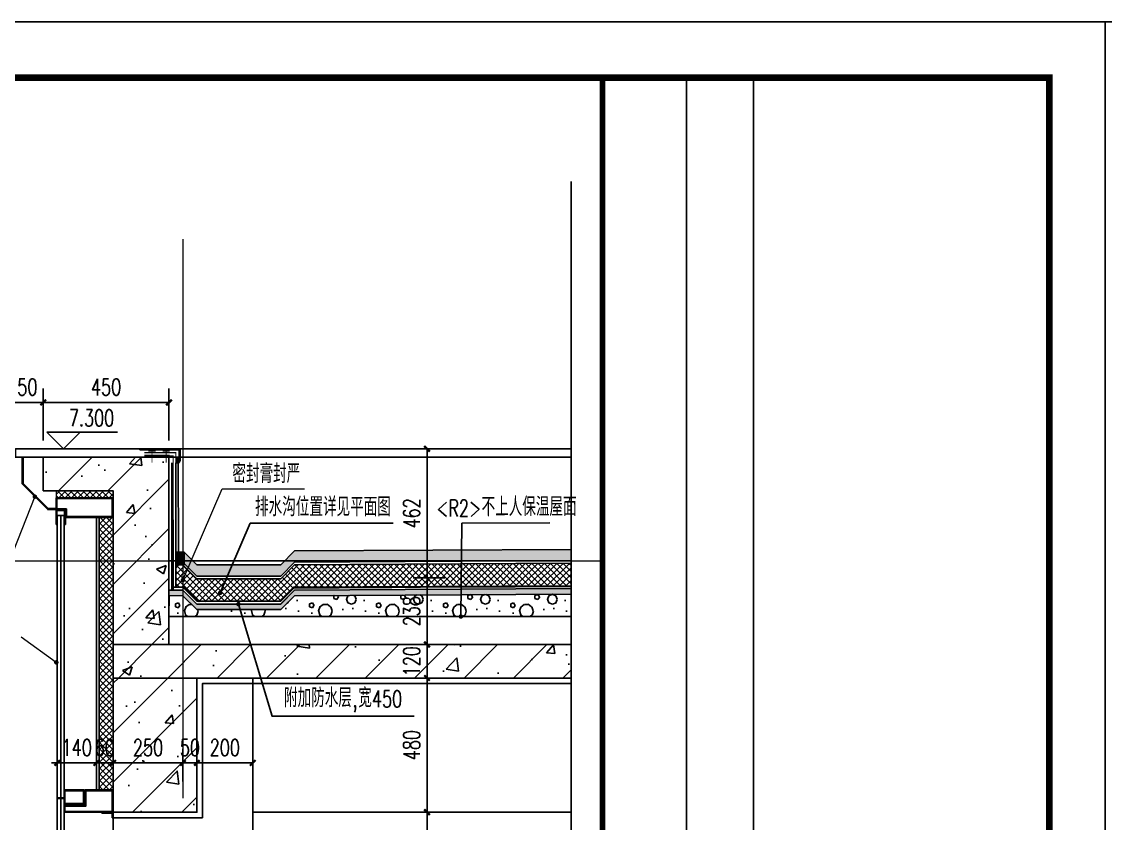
# Model space of a CAD drawing. Header units: millimetres. Extents: x -13830 to 215738, y -24143 to 193994.
# Drawn here: x 195039 to 198918, y 62089 to 64957 of the extents above; entities that cross this region are included whole.
import ezdxf

# ---------------------------------------------------------------- set-up
doc = ezdxf.new("R2010")
doc.units = ezdxf.units.MM
doc.header["$LTSCALE"] = 100
for name, pattern in [('CENTER2', [28.575, 19.05, -3.175, 3.175, -3.175]), ('DOTE', [2.42, 2, -0.2, 0.02, -0.2]), ('MCST Section A$0$PHANTOM', [63.5, 31.75, -6.35, 6.35, -6.35, 6.35, -6.35])]:
    doc.linetypes.add(name, pattern=pattern)
doc.layers.get('0').update_dxf_attribs({"linetype": 'CONTINUOUS'})
doc.layers.get('DEFPOINTS').update_dxf_attribs({"linetype": 'CONTINUOUS'})
for name, color, linetype in [('A-_ANOT----_D-', 8, 'CONTINUOUS'), ('A-_WIND----_E-', 4, 'CONTINUOUS'), ('A-Fin-Stone', 64, 'CONTINUOUS'), ('D-HATCH', 8, 'CONTINUOUS'), ('DIM_ELEV', 3, 'CONTINUOUS'), ('DIM_SYMB', 3, 'CONTINUOUS'), ('MCST ELevations 1S$0$D-METAL', 74, 'CONTINUOUS'), ('MCST Section A$0$A-_WIND----_E-', 4, 'CONTINUOUS'), ('MCST Section A$0$D-METAL', 74, 'CONTINUOUS'), ('MCST Section A$0$D-WATERPROOFING', 142, 'CONTINUOUS'), ('MCST Section B$0$A-_WIND----_E-', 4, 'CONTINUOUS'), ('PUB_DIM', 3, 'CONTINUOUS'), ('PUB_HATCH', 8, 'CONTINUOUS'), ('PUB_TEXT', 7, 'CONTINUOUS'), ('RAIL', 163, 'CONTINUOUS'), ('TK HAHA', 1, 'CONTINUOUS'), ('WALL', 2, 'CONTINUOUS'), ('图框', 7, 'CONTINUOUS'), ('面层', 11, 'CONTINUOUS')]:
    doc.layers.add(name, color=color, linetype=linetype)
doc.layers.add('A-_ANOTGRID_E-', color=8, linetype='CENTER2', lineweight=5)
doc.layers.add('DIM_LEAD', color=3, linetype='CONTINUOUS', lineweight=13)
doc.layers.add('A-_FNSH----_H-', color=7, linetype='Continuous', lineweight=13, true_color=0x007d00, plot=False)
doc.styles.add('_TCH_DIM', font='SIMPLEX', dxfattribs={"bigfont": 'GBCBIG'})
doc.styles.add('_TCH_DIM_T3', font='SIMPLEX', dxfattribs={"width": 0.705882, "bigfont": 'GBCBIG'})
doc.dimstyles.new('_TCH_ARCH&&20', dxfattribs={"dimtxt": 59.5, "dimasz": 20, "dimexe": 50, "dimexo": 60, "dimgap": 25.25, "dimtad": 1, "dimdec": 0, "dimzin": 0, "dimdsep": 46, "dimtxsty": '_TCH_DIM_T3', "dimblk": 'ARCHTICK', "dimcen": 0.09, "dimclrt": 7, "dimazin": 2, "dimtfac": 1, "dimtdec": 0, "dimtix": 1, "dimtmove": 2, "dimatfit": 3, "dimfxl": 1, "dimtolj": 1, "dimtzin": 0, "dimarcsym": 0})
pattern_1 = [(45, (233788.4, 71313.87), (-88.38835, 88.38835), []), (50, (233788.4, 71313.87), (358.63, -31.376), [37.5, -412.5]), (355, (233788.4, 71313.87), (-69.3757, 376.096), [30, -330]), (100.4514, (233818.3, 71311.26), (289.2547, 344.7198), [31.87, -350.571]), (46.1842, (233788.4, 71413.87), (533.6205, -82.7595), [56.25, -618.75]), (96.6356, (233832.87, 71407), (467.3314, 487.059), [47.805, -525.8565]), (351.1842, (233788.4, 71413.9), (467.331, 487.059), [45, -495]), (21, (233838.4, 71388.87), (298.4535, -201.3094), [37.5, -412.5]), (326, (233838.4, 71388.87), (121.6577, 362.575), [30, -330]), (71.4514, (233863.27, 71372.1), (420.1113, 161.2652), [31.87, -350.571]), (37.5, (233788.4, 71313.87), (6.07993, 166.44693), [0, -326, 0, -335, 0, -331.25]), (7.5, (233788.4, 71313.87), (131.5348, 197.20586), [0, -191, 0, -318.5, 0, -126.25]), (327.5, (233676.9, 71313.87), (266.9112, -11.27744), [0, -125, 0, -390, 0, -517.5]), (317.5, (233626.9, 71313.87), (291.5931, 50.0525), [0, -162.5, 0, -259, 0, -367.5])]

# ---------------------------------------------------------------- blocks, each defined once
blk = doc.blocks.new('TJAD_TK_A1')
for p, q in [((1266.38, 940.45), (1266.38, 767.45)), ((1278.38, 940.45), (1278.38, 767.45))]:
    blk.add_line(p, q)
at = {"const_width": 1}
blk.add_lwpolyline([(1251.38, 940.45), (1251.38, 366.45)], dxfattribs=at)
at = {"layer": '图框'}
for p, q in [((1341.38, 950.45), (500.38, 950.45)), ((500.38, 356.45), (500.38, 950.45)), ((1341.38, 356.45), (1341.38, 950.45))]:
    blk.add_line(p, q, dxfattribs=at)
at = {"layer": '图框', "const_width": 1.2}
blk.add_lwpolyline([(1331.38, 940.45), (525.38, 940.45), (525.38, 366.45), (1331.38, 366.45)], close=True, dxfattribs=at)
blk = doc.blocks.new('180703-expo')
at = {"layer": '图框'}
blk.add_blockref('TJAD_TK_A1', (-500.38, -356.45), dxfattribs=at)
blk = doc.blocks.new('dsfsdfsfd')
at = {"layer": 'MCST Section A$0$A-_WIND----_E-'}
for points in [[(175.5, -55), (100.5, -55), (100.5, 0), (0, 0), (0, -80), (175.5, -80)], [(175.5, -31.5), (175.5, -52), (103.5, -52), (103.5, 0), (175.5, 0), (175.5, -28.5), (199.5, -28.5), (199.5, -31.5)]]:
    blk.add_lwpolyline(points, close=True, dxfattribs=at)
at = {"layer": 'MCST Section A$0$A-_WIND----_E-', "color": 8}
for points in [[(172.5, -58), (97.5, -58), (97.5, -3), (3, -3), (3, -77), (172.5, -77)], [(172.5, -49), (106.5, -49), (106.5, -3), (172.5, -3)]]:
    blk.add_lwpolyline(points, close=True, dxfattribs=at)
blk = doc.blocks.new('_ArchTick')
at = {"color": 0, "linetype": 'ByBlock', "const_width": 0.4}
blk.add_lwpolyline([(-0.5, -0.5), (0.5, 0.5)], dxfattribs=at)
blk = doc.blocks.new('*D435')
at = {"layer": 'DEFPOINTS', "color": 0, "transparency": 16777216}
for p in [(195305.9, 62305), (195165.9, 62178.7), (195305.9, 62178.7)]:
    blk.add_point(p, dxfattribs=at)
at = {"layer": 'PUB_DIM', "color": 0, "lineweight": -2, "transparency": 16777216}
for p, q in [((195165.9, 62238.7), (195165.9, 62355)), ((195305.9, 62238.7), (195305.9, 62355)), ((195165.9, 62305), (195145.9, 62305)), ((195165.9, 62305), (195305.9, 62305)), ((195305.9, 62305), (195325.9, 62305))]:
    blk.add_line(p, q, dxfattribs=at)
at = {"layer": 'PUB_DIM', "color": 0, "lineweight": -2, "transparency": 16777216, "xscale": 20, "yscale": 20, "zscale": 20}
blk.add_blockref('_ArchTick', (195165.9, 62305), dxfattribs=at)
at = {"layer": 'PUB_DIM', "color": 0, "lineweight": -2, "transparency": 16777216, "xscale": 20, "yscale": 20, "zscale": 20, "rotation": 180}
blk.add_blockref('_ArchTick', (195305.9, 62305), dxfattribs=at)
at = {"layer": 'PUB_DIM', "color": 7, "transparency": 16777216, "insert": (195235.9, 62360), "char_height": 59.5, "attachment_point": 5, "style": '_TCH_DIM_T3'}
blk.add_mtext('\\A1;140', dxfattribs=at)
blk = doc.blocks.new('*D436')
at = {"layer": 'DEFPOINTS', "color": 0, "transparency": 16777216}
for p in [(195365.9, 62305), (195305.9, 62178.7), (195365.9, 62178.7)]:
    blk.add_point(p, dxfattribs=at)
at = {"layer": 'PUB_DIM', "color": 0, "lineweight": -2, "transparency": 16777216}
for p, q in [((195305.9, 62238.7), (195305.9, 62355)), ((195365.9, 62238.7), (195365.9, 62355)), ((195305.9, 62305), (195285.9, 62305)), ((195305.9, 62305), (195365.9, 62305)), ((195365.9, 62305), (195385.9, 62305))]:
    blk.add_line(p, q, dxfattribs=at)
at = {"layer": 'PUB_DIM', "color": 0, "lineweight": -2, "transparency": 16777216, "xscale": 20, "yscale": 20, "zscale": 20}
blk.add_blockref('_ArchTick', (195305.9, 62305), dxfattribs=at)
at = {"layer": 'PUB_DIM', "color": 0, "lineweight": -2, "transparency": 16777216, "xscale": 20, "yscale": 20, "zscale": 20, "rotation": 180}
blk.add_blockref('_ArchTick', (195365.9, 62305), dxfattribs=at)
at = {"layer": 'PUB_DIM', "color": 7, "transparency": 16777216, "insert": (195335.9, 62360), "char_height": 59.5, "attachment_point": 5, "style": '_TCH_DIM_T3'}
blk.add_mtext('\\A1;60', dxfattribs=at)
blk = doc.blocks.new('*D437')
at = {"layer": 'DEFPOINTS', "color": 0, "transparency": 16777216}
for p in [(195615.9, 62305), (195365.9, 62178.7), (195615.9, 62178.7)]:
    blk.add_point(p, dxfattribs=at)
at = {"layer": 'PUB_DIM', "color": 0, "lineweight": -2, "transparency": 16777216}
for p, q in [((195365.9, 62238.7), (195365.9, 62355)), ((195615.9, 62238.7), (195615.9, 62355)), ((195365.9, 62305), (195615.9, 62305))]:
    blk.add_line(p, q, dxfattribs=at)
at = {"layer": 'PUB_DIM', "color": 0, "lineweight": -2, "transparency": 16777216, "xscale": 20, "yscale": 20, "zscale": 20, "rotation": 180}
blk.add_blockref('_ArchTick', (195365.9, 62305), dxfattribs=at)
at = {"layer": 'PUB_DIM', "color": 0, "lineweight": -2, "transparency": 16777216, "xscale": 20, "yscale": 20, "zscale": 20}
blk.add_blockref('_ArchTick', (195615.9, 62305), dxfattribs=at)
at = {"layer": 'PUB_DIM', "color": 7, "transparency": 16777216, "insert": (195490.9, 62360), "char_height": 59.5, "attachment_point": 5, "style": '_TCH_DIM_T3'}
blk.add_mtext('\\A1;250', dxfattribs=at)
blk = doc.blocks.new('*D438')
at = {"layer": 'DEFPOINTS', "color": 0, "transparency": 16777216}
for p in [(195665.9, 62305), (195615.9, 62178.7), (195665.9, 62178.7)]:
    blk.add_point(p, dxfattribs=at)
at = {"layer": 'PUB_DIM', "color": 0, "lineweight": -2, "transparency": 16777216}
for p, q in [((195615.9, 62238.7), (195615.9, 62355)), ((195665.9, 62238.7), (195665.9, 62355)), ((195615.9, 62305), (195595.9, 62305)), ((195615.9, 62305), (195665.9, 62305)), ((195665.9, 62305), (195685.9, 62305))]:
    blk.add_line(p, q, dxfattribs=at)
at = {"layer": 'PUB_DIM', "color": 0, "lineweight": -2, "transparency": 16777216, "xscale": 20, "yscale": 20, "zscale": 20}
blk.add_blockref('_ArchTick', (195615.9, 62305), dxfattribs=at)
at = {"layer": 'PUB_DIM', "color": 0, "lineweight": -2, "transparency": 16777216, "xscale": 20, "yscale": 20, "zscale": 20, "rotation": 180}
blk.add_blockref('_ArchTick', (195665.9, 62305), dxfattribs=at)
at = {"layer": 'PUB_DIM', "color": 7, "transparency": 16777216, "insert": (195640.9, 62360), "char_height": 59.5, "attachment_point": 5, "style": '_TCH_DIM_T3'}
blk.add_mtext('\\A1;50', dxfattribs=at)
blk = doc.blocks.new('*D439')
at = {"layer": 'DEFPOINTS', "color": 0, "transparency": 16777216}
for p in [(195865.9, 62305), (195665.9, 62178.7), (195865.9, 62178.7)]:
    blk.add_point(p, dxfattribs=at)
at = {"layer": 'PUB_DIM', "color": 0, "lineweight": -2, "transparency": 16777216}
for p, q in [((195665.9, 62238.7), (195665.9, 62355)), ((195865.9, 62238.7), (195865.9, 62355)), ((195665.9, 62305), (195865.9, 62305))]:
    blk.add_line(p, q, dxfattribs=at)
at = {"layer": 'PUB_DIM', "color": 0, "lineweight": -2, "transparency": 16777216, "xscale": 20, "yscale": 20, "zscale": 20, "rotation": 180}
blk.add_blockref('_ArchTick', (195665.9, 62305), dxfattribs=at)
at = {"layer": 'PUB_DIM', "color": 0, "lineweight": -2, "transparency": 16777216, "xscale": 20, "yscale": 20, "zscale": 20}
blk.add_blockref('_ArchTick', (195865.9, 62305), dxfattribs=at)
at = {"layer": 'PUB_DIM', "color": 7, "transparency": 16777216, "insert": (195765.9, 62360), "char_height": 59.5, "attachment_point": 5, "style": '_TCH_DIM_T3'}
blk.add_mtext('\\A1;200', dxfattribs=at)
blk = doc.blocks.new('*D451')
at = {"layer": 'DEFPOINTS', "color": 0, "transparency": 16777216}
for p in [(195565.9, 63594.7), (195115.9, 63398.7), (195565.9, 63398.7)]:
    blk.add_point(p, dxfattribs=at)
at = {"layer": 'PUB_DIM', "color": 0, "lineweight": -2, "transparency": 16777216}
for p, q in [((195115.9, 63458.7), (195115.9, 63644.7)), ((195565.9, 63458.7), (195565.9, 63644.7)), ((195115.9, 63594.7), (195565.9, 63594.7))]:
    blk.add_line(p, q, dxfattribs=at)
at = {"layer": 'PUB_DIM', "color": 0, "lineweight": -2, "transparency": 16777216, "xscale": 20, "yscale": 20, "zscale": 20, "rotation": 180}
blk.add_blockref('_ArchTick', (195115.9, 63594.7), dxfattribs=at)
at = {"layer": 'PUB_DIM', "color": 0, "lineweight": -2, "transparency": 16777216, "xscale": 20, "yscale": 20, "zscale": 20}
blk.add_blockref('_ArchTick', (195565.9, 63594.7), dxfattribs=at)
at = {"layer": 'PUB_DIM', "color": 7, "transparency": 16777216, "insert": (195340.9, 63649.7), "char_height": 59.5, "attachment_point": 5, "style": '_TCH_DIM_T3'}
blk.add_mtext('\\A1;450', dxfattribs=at)
blk = doc.blocks.new('*D452')
at = {"layer": 'DEFPOINTS', "color": 0, "transparency": 16777216}
for p in [(195115.9, 63594.7), (194965.9, 63398.7), (195115.9, 63398.7)]:
    blk.add_point(p, dxfattribs=at)
at = {"layer": 'PUB_DIM', "color": 0, "lineweight": -2, "transparency": 16777216}
for p, q in [((194965.9, 63458.7), (194965.9, 63644.7)), ((195115.9, 63458.7), (195115.9, 63644.7)), ((194965.9, 63594.7), (194945.9, 63594.7)), ((194965.9, 63594.7), (195115.9, 63594.7)), ((195115.9, 63594.7), (195135.9, 63594.7))]:
    blk.add_line(p, q, dxfattribs=at)
at = {"layer": 'PUB_DIM', "color": 0, "lineweight": -2, "transparency": 16777216, "xscale": 20, "yscale": 20, "zscale": 20}
blk.add_blockref('_ArchTick', (194965.9, 63594.7), dxfattribs=at)
at = {"layer": 'PUB_DIM', "color": 0, "lineweight": -2, "transparency": 16777216, "xscale": 20, "yscale": 20, "zscale": 20, "rotation": 180}
blk.add_blockref('_ArchTick', (195115.9, 63594.7), dxfattribs=at)
at = {"layer": 'PUB_DIM', "color": 7, "transparency": 16777216, "insert": (195040.9, 63649.7), "char_height": 59.5, "attachment_point": 5, "style": '_TCH_DIM_T3'}
blk.add_mtext('\\A1;150', dxfattribs=at)
blk = doc.blocks.new('*D458')
at = {"layer": 'DEFPOINTS', "color": 0, "transparency": 16777216}
for p in [(196489.8, 63428.7), (196613, 63428.7), (196613, 62966.9)]:
    blk.add_point(p, dxfattribs=at)
at = {"layer": 'PUB_DIM', "color": 0, "lineweight": -2, "transparency": 16777216}
for p, q in [((196553, 63428.7), (196439.8, 63428.7)), ((196489.8, 62966.9), (196489.8, 63428.7)), ((196553, 62966.9), (196439.8, 62966.9))]:
    blk.add_line(p, q, dxfattribs=at)
at = {"layer": 'PUB_DIM', "color": 0, "lineweight": -2, "transparency": 16777216, "xscale": 20, "yscale": 20, "zscale": 20}
for p, rotation in [((196489.8, 63428.7), 90), ((196489.8, 62966.9), 270)]:
    blk.add_blockref('_ArchTick', p, dxfattribs=dict(at, rotation=rotation))
at = {"layer": 'PUB_DIM', "color": 7, "transparency": 16777216, "insert": (196434.8, 63197.8), "char_height": 59.5, "attachment_point": 5, "rotation": 90, "style": '_TCH_DIM_T3'}
blk.add_mtext('\\A1;462', dxfattribs=at)
blk = doc.blocks.new('*D459')
at = {"layer": 'DEFPOINTS', "color": 0, "transparency": 16777216}
for p in [(196489.8, 62966.9), (196613, 62966.9), (196613, 62728.7)]:
    blk.add_point(p, dxfattribs=at)
at = {"layer": 'PUB_DIM', "color": 0, "lineweight": -2, "transparency": 16777216}
for p, q in [((196553, 62966.9), (196439.8, 62966.9)), ((196489.8, 62728.7), (196489.8, 62966.9)), ((196553, 62728.7), (196439.8, 62728.7))]:
    blk.add_line(p, q, dxfattribs=at)
at = {"layer": 'PUB_DIM', "color": 0, "lineweight": -2, "transparency": 16777216, "xscale": 20, "yscale": 20, "zscale": 20}
for p, rotation in [((196489.8, 62966.9), 90), ((196489.8, 62728.7), 270)]:
    blk.add_blockref('_ArchTick', p, dxfattribs=dict(at, rotation=rotation))
at = {"layer": 'PUB_DIM', "color": 7, "transparency": 16777216, "insert": (196434.8, 62847.8), "char_height": 59.5, "attachment_point": 5, "rotation": 90, "style": '_TCH_DIM_T3'}
blk.add_mtext('\\A1;238', dxfattribs=at)
blk = doc.blocks.new('*D460')
at = {"layer": 'DEFPOINTS', "color": 0, "transparency": 16777216}
for p in [(196489.8, 62728.7), (196613, 62728.7), (196613, 62608.7)]:
    blk.add_point(p, dxfattribs=at)
at = {"layer": 'PUB_DIM', "color": 0, "lineweight": -2, "transparency": 16777216}
for p, q in [((196489.8, 62728.7), (196489.8, 62748.7)), ((196553, 62728.7), (196439.8, 62728.7)), ((196489.8, 62608.7), (196489.8, 62728.7)), ((196553, 62608.7), (196439.8, 62608.7)), ((196489.8, 62608.7), (196489.8, 62588.7))]:
    blk.add_line(p, q, dxfattribs=at)
at = {"layer": 'PUB_DIM', "color": 0, "lineweight": -2, "transparency": 16777216, "xscale": 20, "yscale": 20, "zscale": 20}
for p, rotation in [((196489.8, 62728.7), 270), ((196489.8, 62608.7), 90)]:
    blk.add_blockref('_ArchTick', p, dxfattribs=dict(at, rotation=rotation))
at = {"layer": 'PUB_DIM', "color": 7, "transparency": 16777216, "insert": (196434.8, 62668.7), "char_height": 59.5, "attachment_point": 5, "rotation": 90, "style": '_TCH_DIM_T3'}
blk.add_mtext('\\A1;120', dxfattribs=at)
blk = doc.blocks.new('*D461')
at = {"layer": 'DEFPOINTS', "color": 0, "transparency": 16777216}
for p in [(196489.8, 62608.7), (196613, 62608.7), (196613, 62128.7)]:
    blk.add_point(p, dxfattribs=at)
at = {"layer": 'PUB_DIM', "color": 0, "lineweight": -2, "transparency": 16777216}
for p, q in [((196553, 62608.7), (196439.8, 62608.7)), ((196489.8, 62128.7), (196489.8, 62608.7)), ((196553, 62128.7), (196439.8, 62128.7))]:
    blk.add_line(p, q, dxfattribs=at)
at = {"layer": 'PUB_DIM', "color": 0, "lineweight": -2, "transparency": 16777216, "xscale": 20, "yscale": 20, "zscale": 20}
for p, rotation in [((196489.8, 62608.7), 90), ((196489.8, 62128.7), 270)]:
    blk.add_blockref('_ArchTick', p, dxfattribs=dict(at, rotation=rotation))
at = {"layer": 'PUB_DIM', "color": 7, "transparency": 16777216, "insert": (196434.8, 62368.7), "char_height": 59.5, "attachment_point": 5, "rotation": 90, "style": '_TCH_DIM_T3'}
blk.add_mtext('\\A1;480', dxfattribs=at)
blk = doc.blocks.new('*D462')
at = {"layer": 'DEFPOINTS', "color": 0, "transparency": 16777216}
for p in [(196489.8, 62128.7), (196613, 62128.7), (196613, 59728.7)]:
    blk.add_point(p, dxfattribs=at)
at = {"layer": 'PUB_DIM', "color": 0, "lineweight": -2, "transparency": 16777216}
for p, q in [((196553, 62128.7), (196439.8, 62128.7)), ((196489.8, 59728.7), (196489.8, 62128.7)), ((196553, 59728.7), (196439.8, 59728.7))]:
    blk.add_line(p, q, dxfattribs=at)
at = {"layer": 'PUB_DIM', "color": 0, "lineweight": -2, "transparency": 16777216, "xscale": 20, "yscale": 20, "zscale": 20}
for p, rotation in [((196489.8, 62128.7), 90), ((196489.8, 59728.7), 270)]:
    blk.add_blockref('_ArchTick', p, dxfattribs=dict(at, rotation=rotation))
at = {"layer": 'PUB_DIM', "color": 7, "transparency": 16777216, "insert": (196434.8, 60928.7), "char_height": 59.5, "attachment_point": 5, "rotation": 90, "style": '_TCH_DIM_T3'}
blk.add_mtext('\\A1;2400', dxfattribs=at)

msp = doc.modelspace()

# ---------------------------------------------------------------- hatches: boundary and pattern name
at = {"layer": 'D-HATCH'}
h = msp.add_hatch(dxfattribs=at)
h.set_pattern_fill('ANSI37', color=254, scale=10, style=0)
h.set_pattern_definition([(45, (71750, 21000), (-11.2253202, 11.2253202), []), (135, (71750, 21000), (-11.2253202, -11.2253202), [])])
h.paths.add_polyline_path([(195365.9, 63183.7), (195315.9, 63183.7), (195315.9, 62208.7), (195365.9, 62208.7)])
at = {"layer": 'PUB_HATCH'}
h = msp.add_hatch(dxfattribs=at)
h.set_pattern_fill('钢筋混凝土', color=256, scale=50)
h.set_pattern_definition(pattern_1)
h.paths.add_polyline_path([(195565.9, 62728.7), (195365.9, 62728.7), (195365.9, 63278.7), (195115.9, 63278.7), (195115.9, 63398.7), (195565.9, 63398.7)])
h = msp.add_hatch(color=256, dxfattribs=at)
h.dxf.hatch_style = 1
edge = h.paths.add_edge_path()
edge.add_line((195605.9, 63394.6), (195592.9, 63394.6))
edge.add_line((195592.9, 63394.6), (195592.9, 63379.1))
edge.add_line((195592.9, 63379.1), (195599.4, 63379.1))
edge.add_arc((195596.8, 63387.9), 9.14, 286.3769, 353.4098)
edge.add_line((195605.9, 63386.9), (195605.9, 63394.6))
h = msp.add_hatch(color=256, dxfattribs=at)
h.dxf.hatch_style = 1
h.paths.add_polyline_path([(195620.2, 63059.1), (195590.2, 63059.1), (195590.2, 63013.6), (195620.2, 63013.6)])
h = msp.add_hatch(dxfattribs=at)
h.set_pattern_fill('混凝土', color=256, scale=6)
h.set_pattern_definition([(50, (195297.657, 62973.41), (43.0356, -3.7651), [4.5, -49.5]), (355, (195297.657, 62973.41), (-8.3251, 45.1315), [3.6, -39.6]), (100.4514, (195301.243, 62973.097), (34.7106, 41.3664), [3.8244, -42.0685]), (46.1842, (195297.657, 62985.41), (64.0345, -9.9311), [6.75, -74.25]), (96.6356, (195302.99, 62984.58), (56.0798, 58.447), [5.7366, -63.1028]), (351.184, (195297.66, 62985.41), (56.0797, 58.447), [5.4, -59.4]), (21, (195303.657, 62982.41), (35.8144, -24.1571), [4.5, -49.5]), (326, (195303.657, 62982.41), (14.5989, 43.509), [3.6, -39.6]), (71.4514, (195306.64, 62980.397), (50.4134, 19.3518), [3.8244, -42.0685]), (37.5, (195297.657, 62973.41), (0.72959, 19.97363), [0, -39.12, 0, -40.2, 0, -39.75]), (7.5, (195297.657, 62973.41), (15.78417, 23.6647), [0, -22.92, 0, -38.22, 0, -15.15]), (327.5, (195284.277, 62973.41), (32.02935, -1.3533), [0, -15, 0, -46.8, 0, -62.1]), (317.5, (195278.277, 62973.41), (34.99117, 6.0063), [0, -19.5, 0, -31.08, 0, -44.1])])
h.paths.add_polyline_path([(197005.6, 63029.3), (197005.6, 63069.2), (196015.9, 63063.4), (195965.9, 63013.4), (195665.9, 63013.4), (195620.2, 63059.1), (195620.2, 63019.1), (195665.9, 62973.4), (195965.9, 62973.4), (196015.9, 63023.4)])
h = msp.add_hatch(dxfattribs=at)
h.set_pattern_fill('ANSI37', color=256, scale=10)
h.set_pattern_definition([(45, (-1793496.975, 74177.067), (-11.22532015, 11.22532015), []), (135, (-1793496.975, 74177.067), (-11.22532015, -11.22532015), [])])
h.paths.add_polyline_path([(197005.6, 62939.2), (197005.6, 63019.2), (196015.9, 63013.4), (195965.9, 62963.4), (195665.9, 62963.4), (195615.9, 63013.4), (195590.2, 63013.6), (195589.9, 62933.6), (195615.6, 62933.4), (195666.9, 62881.9), (195961.7, 62882.9), (196011.9, 62933.4)])
h = msp.add_hatch(dxfattribs=at)
h.set_pattern_fill('砂灰土', color=256, scale=5)
h.set_pattern_definition([(37.5, (195297.657, 62853.41), (-0.62993, 19.26824), [0, -15.2, 0, -17, 0, -16.25]), (7.5, (195297.657, 62853.41), (17.69777, 28.22146), [0, -8.2, 0, -13.7, 0, -5.25]), (327.5, (195285.357, 62853.41), (31.14142, 0.05659), [0, -5, 0, -18, 0, -23.5]), (317.5, (195285.357, 62853.41), (30.06127, 8.77676), [0, -2.5, 0, -11.8, 0, -13.5])])
h.paths.add_polyline_path([(197005.6, 62909.2), (197005.6, 62929.2), (196015.9, 62923.4), (195965.9, 62873.4), (195665.9, 62873.4), (195615.9, 62923.4), (195565.9, 62923.7), (195565.9, 62903.7), (195615.9, 62903.4), (195665.9, 62853.4), (195965.9, 62853.4), (196015.9, 62903.4)])
h = msp.add_hatch(dxfattribs=at)
h.set_pattern_fill('加气混凝土', color=256, scale=20, style=0)
h.set_pattern_definition([(360, (71820.8, 21026.8), (120, 240), [0, -240]), (360, (71680.4, 20994.4), (120, 240), [0, -240]), (360, (71758.4, 20992), (120, 240), [0, -240]), (360, (71843.6, 21062.8), (120, 240), [0, -240]), (360, (71744, 20980), (120, 240), [0, -240]), (360, (71867.6, 21214), (120, 240), [0, -240]), (360, (71794.4, 21194.8), (120, 240), [0, -240]), (360, (71832.8, 21164.8), (120, 240), [0, -240]), (360, (71637.2, 21160), (120, 240), [0, -240]), (360, (71754.8, 21149.2), (120, 240), [0, -240]), (360, (71709.2, 21088), (120, 240), [0, -240]), (360, (71711.6, 20998), (120, 240), [0, -240]), (360, (71801.6, 20988.4), (120, 240), [0, -240]), (360, (71867.6, 21094), (120, 240), [0, -240]), (360, (71643.2, 21056.8), (120, 240), [0, -240]), (360, (71663.6, 21097.6), (120, 240), [0, -240]), (360, (71757.2, 21080.8), (120, 240), [0, -240]), (360, (71723.6, 21046), (120, 240), [0, -240]), (360, (71704.4, 21125.2), (120, 240), [0, -240]), (360, (71734.4, 21215.2), (120, 240), [0, -240]), (360, (71652.8, 21006.4), (120, 240), [0, -240]), (360, (71784.8, 21166), (120, 240), [0, -240]), (360, (71673.2, 21169.6), (120, 240), [0, -240]), (360, (71654, 21200.8), (120, 240), [0, -240]), (130.601293, (71852.857, 21138.857), (-599.9999841, 720.0000109), [10.53662, -4414.8444]), (18.434948, (71835.714, 21143.43), (600.000001, 239.99999), [10.8421, -1507.05116]), (90, (71835.71, 21133.14), (120, 240), [10.2857, -469.71426]), (161.56505, (71846, 21129.714), (-600, 239.99999), [10.8421, -1507.05116]), (53.1301, (71846, 21129.714), (120.000003, 239.999998), [11.42857, -1188.5714]), (135, (71855.14, 21007.43), (-120.00001, 239.999985), [9.69746, -669.12504]), (45, (71841.43, 21007.43), (120, 240), [9.69746, -669.12504]), (135, (71848.286, 21000.57), (-120.00001, 239.999985), [9.69746, -669.12504]), (45, (71848.286, 21000.57), (120, 240), [9.69746, -669.12504]), (116.56505, (71739.71, 21168.57), (-1e-05, 480), [12.77753, -255.5506]), (180, (71734, 21180), (-120, 240), [13.7143, -226.2857]), (63.43495, (71714.57, 21168.57), (7e-06, 480), [12.77753, -255.5506]), (116.56505, (71720.29, 21157.14), (-1e-05, 480), [12.77753, -255.5506]), (360, (71720.29, 21157.14), (120, 240), [13.7143, -226.2857]), (63.43495, (71734, 21157.14), (7e-06, 480), [12.77753, -255.5506]), (107.102727, (71830, 21087.429), (-359.9999708, 1200.00000657), [15.54454, -6513.161]), (143.972625, (71825.429, 21102.286), (-2279.9999495, 1680.0000274), [15.54454, -3248.808]), (180, (71812.86, 21111.43), (-120, 240), [14.85714, -225.14284]), (36.027373, (71785.429, 21102.286), (2280.0000048, 1679.9999526), [15.54454, -3248.808]), (71.56505, (71780.857, 21088.57), (360.000017, 1199.999993), [14.45613, -1503.4371]), (107.102727, (71785.429, 21073.714), (-359.9999708, 1200.00000657), [15.54454, -6513.161]), (143.972625, (71798, 21064.571), (-2279.9999495, 1680.0000274), [15.54454, -3248.808]), (360, (71798, 21064.57), (120, 240), [14.85714, -225.14284]), (36.027373, (71812.857, 21064.571), (2280.0000048, 1679.9999526), [15.54454, -3248.808]), (71.56505, (71825.43, 21073.714), (360.000017, 1199.999993), [14.45613, -1503.4371]), (150.255117, (71832.286, 21199.43), (-359.999998, 240.0000017), [9.214, -1925.72784]), (90, (71824.29, 21194.86), (120, 240), [9.14286, -470.8571]), (29.74488, (71824.286, 21194.857), (360.000003, 239.999994), [9.214, -1925.72784]), (116.56505, (71776.29, 21029.14), (-1e-05, 480), [12.77753, -255.5506]), (168.690066, (71770.571, 21040.571), (-1079.9999977, 240.000008), [11.6549, -2435.8742]), (41.185924, (71750, 21034.857), (3000.0000158, 2639.9999383), [12.14874, -5090.3208]), (90, (71750, 21023.43), (120, 240), [11.42857, -468.5714]), (138.814073, (71759.143, 21015.429), (-2999.9999127, 2640.0000554), [12.14874, -5090.3208]), (16.699243, (71759.143, 21015.429), (3959.9999856, 1199.9999365), [11.9318, -4999.415]), (60.945395, (71770.571, 21018.857), (120.0000028, 239.9999963), [11.76643, -4930.1358]), (109.983105, (71675.714, 21129.714), (-599.99998065, 1680.0000033), [13.3768, -5604.879]), (155.556044, (71671.143, 21142.286), (-1559.9999967, 720.0000051), [13.8092, -5786.0526]), (24.443954, (71646, 21142.286), (1560.00001004, 719.9999765), [13.8092, -5786.0526]), (70.016893, (71641.429, 21129.714), (600.0000234, 1679.9999881), [13.3768, -5604.879]), (109.983105, (71646, 21117.143), (-599.99998065, 1680.0000033), [13.3768, -5604.879]), (160.016892, (71658.571, 21112.571), (-599.9999973, 239.9999968), [13.3768, -2795.751]), (19.983106, (71658.571, 21112.571), (599.9999998, 239.999992), [13.3768, -2795.751]), (70.016893, (71671.143, 21117.143), (600.0000234, 1679.9999881), [13.3768, -5604.879]), (122.005382, (71764.857, 21108), (-120.000013, 239.9999893), [10.7817, -2253.3736]), (18.434948, (71748.857, 21113.714), (600.000001, 239.99999), [10.8421, -1507.05116]), (90, (71748.86, 21103.43), (120, 240), [10.2857, -469.71426]), (161.56505, (71759.143, 21100), (-600, 239.99999), [10.8421, -1507.05116]), (54.462321, (71759.143, 21100), (840.0000142, 1199.9999874), [9.83123, -4119.2846]), (116.56505, (71695.14, 21049.71), (-1e-05, 480), [12.77753, -255.5506]), (180, (71689.43, 21061.14), (-120, 240), [12.57143, -227.42856]), (59.036243, (71670, 21049.714), (120.0000035, 239.9999973), [13.3279, -2785.5288]), (120.963755, (71676.857, 21038.286), (-120.0000133, 239.9999905), [13.3279, -2785.5288]), (360, (71676.86, 21038.29), (120, 240), [12.57143, -227.42856]), (63.43495, (71689.43, 21038.29), (7e-06, 480), [12.77753, -255.5506])])
edge = h.paths.add_edge_path()
edge.add_line((195565.9, 62903.7), (195615.9, 62903.4))
edge.add_line((195615.9, 62903.4), (195665.9, 62853.4))
edge.add_line((195665.9, 62853.4), (195965.9, 62853.4))
edge.add_line((195965.9, 62853.4), (196015.9, 62903.4))
edge.add_line((196015.9, 62903.4), (197005.6, 62909.2))
edge.add_line((197005.6, 62909.2), (197005.6, 62828.7))
edge.add_line((197005.6, 62828.7), (195565.9, 62828.7))
edge.add_line((195565.9, 62828.7), (195566.3, 62903.7))
h = msp.add_hatch(dxfattribs=at)
h.set_pattern_fill('钢筋混凝土', color=256, scale=50)
h.set_pattern_definition(pattern_1)
h.paths.add_polyline_path([(197005.6, 62608.7), (197005.6, 62728.7), (195365.9, 62728.7), (195365.9, 62608.7)])
h = msp.add_hatch(dxfattribs=at)
h.set_pattern_fill('钢筋混凝土', color=256, scale=50)
h.set_pattern_definition(pattern_1)
h.paths.add_polyline_path([(195365.9, 62608.7), (195665.9, 62608.7), (195665.9, 62128.7), (195365.9, 62128.7)])

# ---------------------------------------------------------------- linework, layer by layer
at = {"color": 8}
msp.add_line((195178.4, 63190.7), (195178.4, 60755.5), dxfattribs=at)
at = {"const_width": 3}
for points in [[(195492.6, 63420.6), (195517.9, 63420.6)], [(195505.2, 63420.6), (195505.2, 63379.6)], [(195543.5, 63420.6), (195568.8, 63420.6)], [(195556.2, 63420.6), (195556.2, 63379.6)]]:
    msp.add_lwpolyline(points, dxfattribs=at)
at = {"layer": 'A-_ANOT----_D-'}
msp.add_lwpolyline([(195115.9, 63398.7), (195115.9, 63278.7), (195162.4, 63278.7)], dxfattribs=at)
at = {"layer": 'A-_ANOTGRID_E-', "linetype": 'DOTE', "ltscale": 10}
for p, q in [((195615.9, 64178.9), (195615.9, 55278.7)), ((189381.3, 63028.7), (197118.2, 63028.7)), ((193252.4, 63028.7), (197005.6, 63028.7))]:
    msp.add_line(p, q, dxfattribs=at)
at = {"layer": 'A-_FNSH----_H-'}
for p, q in [((195365.9, 63278.7), (195161.9, 63278.7)), ((195161.9, 63278.7), (195161.9, 63253.7)), ((195365.9, 63253.7), (195365.9, 63278.7)), ((195161.9, 63253.7), (195365.9, 63253.7))]:
    msp.add_line(p, q, dxfattribs=at)
at = {"layer": 'A-_WIND----_E-'}
for p, q in [((195365.9, 63253.7), (195161.9, 63253.7)), ((195161.9, 63253.7), (195161.9, 63211.7)), ((195365.9, 63183.7), (195365.9, 63253.7)), ((195161.9, 63211.7), (195195.9, 63211.7)), ((195161.9, 63158.7), (195161.9, 63210.7)), ((195161.9, 63210.7), (195194.9, 63210.7)), ((195191.9, 63207.7), (195164.9, 63207.7)), ((195164.9, 63207.7), (195164.9, 63158.7)), ((195191.9, 63158.7), (195191.9, 63207.7)), ((195194.9, 63210.7), (195194.9, 63158.7)), ((195195.9, 63211.7), (195195.9, 63183.7)), ((195195.9, 63183.7), (195365.9, 63183.7)), ((195164.9, 63158.7), (195161.9, 63158.7)), ((195194.9, 63158.7), (195191.9, 63158.7))]:
    msp.add_line(p, q, dxfattribs=at)
at = {"layer": 'A-_WIND----_E-', "color": 8}
for p, q in [((195362.9, 63250.7), (195164.9, 63250.7)), ((195164.9, 63250.7), (195164.9, 63214.7)), ((195362.9, 63186.7), (195362.9, 63250.7)), ((195164.9, 63214.7), (195198.9, 63214.7)), ((195198.9, 63214.7), (195198.9, 63186.7)), ((195198.9, 63186.7), (195362.9, 63186.7))]:
    msp.add_line(p, q, dxfattribs=at)
at = {"layer": 'A-Fin-Stone'}
for points in [[(195039.9, 63398.7), (195039.9, 63303.7), (195131.9, 63211.7), (195161.9, 63211.7)], [(195043.9, 63398.7), (195043.9, 63305.4), (195133.5, 63215.7), (195161.9, 63215.7)]]:
    msp.add_lwpolyline(points, dxfattribs=at)
at = {"layer": 'D-HATCH', "color": 254}
for p, q in [((195161.9, 63265.9), (195174.7, 63278.7)), ((195192.3, 63253.7), (195167.3, 63278.7)), ((195172.2, 63253.7), (195197.2, 63278.7)), ((195214.8, 63253.7), (195189.8, 63278.7)), ((195194.6, 63253.7), (195219.6, 63278.7)), ((195237.2, 63253.7), (195212.2, 63278.7)), ((195217.1, 63253.7), (195242.1, 63278.7)), ((195259.7, 63253.7), (195234.7, 63278.7)), ((195239.5, 63253.7), (195264.5, 63278.7)), ((195282.1, 63253.7), (195257.1, 63278.7)), ((195262, 63253.7), (195287, 63278.7)), ((195304.6, 63253.7), (195279.6, 63278.7)), ((195284.4, 63253.7), (195309.4, 63278.7)), ((195327, 63253.7), (195302, 63278.7)), ((195306.9, 63253.7), (195331.9, 63278.7)), ((195349.5, 63253.7), (195324.5, 63278.7)), ((195329.3, 63253.7), (195354.3, 63278.7)), ((195365.9, 63259.8), (195346.9, 63278.7)), ((195169.9, 63253.7), (195161.9, 63261.7)), ((195351.8, 63253.7), (195365.9, 63267.8))]:
    msp.add_line(p, q, dxfattribs=at)
at = {"layer": 'DIM_ELEV'}
for p, q in [((195188.5, 63428.7), (195128.5, 63488.7)), ((195128.5, 63488.7), (195381.7, 63488.7)), ((195188.5, 63428.7), (195248.5, 63488.7))]:
    msp.add_line(p, q, dxfattribs=at)
at = {"layer": 'DIM_LEAD'}
for p, q in [((195615.9, 62959.1), (195755.8, 63285.5)), ((195755.8, 63285.5), (196050.9, 63285.5)), ((195085.9, 63257.7), (194960.6, 62943.4)), ((195162.6, 62664.8), (195037.3, 62754.9))]:
    msp.add_line(p, q, dxfattribs=at)
at = {"layer": 'DIM_LEAD', "const_width": 8}
for points in [[(195087.3, 63261.4, 1), (195084.4, 63254, 1)], [(195614.3, 62955.4, 1), (195617.4, 62962.8, 1)], [(195165.9, 62662.5, 1), (195159.4, 62667.2, 1)]]:
    msp.add_lwpolyline(points, format="xyb", close=True, dxfattribs=at)
at = {"layer": 'DIM_SYMB'}
for points in [[(197005.6, 64385.7), (197005.6, 59718.7), (197047.6, 59703.4), (196963.6, 59688.6), (197005.6, 59673.7), (197005.6, 55006.6)], [(196368.5, 63162.3), (195857.2, 63162.3), (195749.3, 62913.4)], [(196929.6, 63163.5), (196614.9, 63162.3), (196611.1, 62828.7)], [(196443.3, 62472.1), (195935.2, 62472.1), (195814.6, 62873.4)]]:
    msp.add_lwpolyline(points, dxfattribs=at)
at = {"layer": 'DIM_SYMB', "const_width": 8}
for points in [[(195750.9, 62917.1, 1), (195747.7, 62909.7, 1)], [(195815.7, 62869.6, 1), (195813.4, 62877.2, 1)], [(196611.1, 62832.7, 1), (196611, 62824.7, 1)]]:
    msp.add_lwpolyline(points, format="xyb", close=True, dxfattribs=at)
at = {"layer": 'MCST ELevations 1S$0$D-METAL'}
msp.add_lwpolyline([(197005.6, 63428.7), (195015.9, 63428.7), (195015.9, 63398.7), (197005.6, 63398.7)], dxfattribs=at)
at = {"layer": 'MCST Section A$0$D-METAL', "ltscale": 0.01}
msp.add_lwpolyline([(195462, 63425.7), (195462, 63428.7), (195605.9, 63428.7), (195605.9, 63394.6), (195592.9, 63394.6), (195592.9, 63397.6), (195602.9, 63397.6), (195602.9, 63425.7), (195462, 63425.7)], dxfattribs=at)
at = {"layer": 'MCST Section A$0$D-METAL'}
msp.add_lwpolyline([(195362.9, 62108.7), (195362.9, 62125.7), (195325.9, 62125.7), (195325.9, 62128.7), (195365.9, 62128.7), (195365.9, 62108.7)], close=True, dxfattribs=at)
at = {"layer": 'MCST Section A$0$D-WATERPROOFING', "linetype": 'MCST Section A$0$PHANTOM', "ltscale": 0.005}
for points, const_width in [([(197005.6, 62935.4), (196465.9, 62933.5), (196378.9, 62932.4), (196013.5, 62930.1), (195964.9, 62882.4), (195666.9, 62882.4), (195615.9, 62933.4), (195590.2, 62933.6), (195590.2, 63415.1), (195478.1, 63415.1)], 4), ([(195567.9, 63406.5), (195478.1, 63406.5)], 3)]:
    msp.add_lwpolyline(points, dxfattribs=dict(at, const_width=const_width))
msp.add_lwpolyline([(195478.1, 63403.2, 4, 4, 0), (195581.2, 63403.2, 4, 4, 0), (195581.5, 62923.7, 4, 4, 0), (195615.9, 62923.4, 4, 4, 0), (195664.9, 62874.4, 4, 4, 0), (195966.9, 62874.4, 4, 4, 0), (196015.9, 62923.4, 4, 4, 0), (196265.9, 62924.9, 0, 0, 0)], format="xyseb", dxfattribs=at)
at = {"layer": 'MCST Section B$0$A-_WIND----_E-'}
for p, q in [((195190.9, 63190.7), (195165.9, 63190.7)), ((195165.9, 63190.7), (195165.9, 60755.5)), ((195190.9, 60755.5), (195190.9, 63190.7))]:
    msp.add_line(p, q, dxfattribs=at)
at = {"layer": 'RAIL'}
for p, q in [((195565.9, 63028.7), (197005.6, 63028.7)), ((195365.9, 62608.7), (195365.9, 59728.7)), ((195865.9, 62608.7), (195865.9, 59728.7)), ((195865.9, 62128.7), (197005.6, 62128.7))]:
    msp.add_line(p, q, dxfattribs=at)
at = {"layer": 'TK HAHA', "color": 1}
msp.add_lwpolyline([(182098.2, 53077.2), (182098.2, 64957.2), (198918.2, 64957.2), (198918.2, 53077.2)], close=True, dxfattribs=at)
at = {"layer": 'WALL', "color": 1}
for points in [[(195565.9, 62728.7), (195365.9, 62728.7), (195365.9, 63278.7), (195115.9, 63278.7), (195115.9, 63398.7), (195565.9, 63398.7)], [(195365.9, 62608.7), (195665.9, 62608.7), (195665.9, 62128.7), (195365.9, 62128.7)]]:
    msp.add_lwpolyline(points, close=True, dxfattribs=at)
msp.add_lwpolyline([(197005.6, 62728.7), (195365.9, 62728.7), (195365.9, 62608.7), (197005.6, 62608.7)], dxfattribs=at)
at = {"layer": '面层'}
for p, q in [((195590.2, 62933.6), (195590.2, 63379.1)), ((195600.2, 63059.1), (195599.4, 63379.1)), ((195305.9, 62208.7), (195305.9, 63183.7)), ((195665.9, 63013.4), (195620.2, 63059.1)), ((195965.9, 63013.4), (196015.9, 63063.4)), ((196015.9, 63063.4), (197005.6, 63069.2)), ((195615.9, 63013.4), (195590.2, 63013.6)), ((195665.9, 62963.4), (195615.9, 63013.4)), ((195665.9, 62973.4), (195620.2, 63019.1)), ((195965.9, 63013.4), (195665.9, 63013.4)), ((195965.9, 62973.4), (196015.9, 63023.4)), ((195965.9, 62963.4), (196015.9, 63013.4)), ((196015.9, 63023.4), (197005.6, 63029.3)), ((196015.9, 63013.4), (197005.6, 63019.2)), ((195665.9, 62973.4), (195965.9, 62973.4)), ((195620, 62933.4), (195575.9, 62933.7)), ((195670, 62883.4), (195620, 62933.4)), ((195665.9, 62963.4), (195965.9, 62963.4)), ((195961.7, 62883.4), (196011.7, 62933.4)), ((196011.7, 62933.4), (197005.6, 62939.2)), ((196015.9, 62923.4), (197005.6, 62929.2)), ((195615.9, 62923.4), (195565.9, 62923.7)), ((195665.9, 62873.4), (195615.9, 62923.4)), ((195965.9, 62873.4), (196015.9, 62923.4)), ((195665.9, 62873.4), (195965.9, 62873.4)), ((195670, 62883.4), (195961.7, 62883.4))]:
    msp.add_line(p, q, dxfattribs=at)
msp.add_lwpolyline([(195605.9, 63394.6), (195592.9, 63394.6), (195592.9, 63379.1), (195599.4, 63379.1, 0.301122), (195605.9, 63386.9)], format="xyb", close=True, dxfattribs=at)
for points in [[(195575.9, 62923.7), (195575.9, 63379.1)], [(195565.9, 62903.7), (195615.9, 62903.4), (195665.9, 62853.4), (195965.9, 62853.4), (196015.9, 62903.4), (197005.6, 62909.2), (197005.6, 62828.7), (195565.9, 62828.7), (195566.3, 62903.7)], [(195365.9, 62108.7), (195685.9, 62108.7), (195685.9, 62588.7), (197005.6, 62588.7)]]:
    msp.add_lwpolyline(points, dxfattribs=at)
for points in [[(195365.9, 63183.7), (195315.9, 63183.7), (195315.9, 62208.7), (195365.9, 62208.7)], [(195620.2, 63059.1), (195590.2, 63059.1), (195590.2, 63013.6), (195620.2, 63013.6)]]:
    msp.add_lwpolyline(points, close=True, dxfattribs=at)

# ---------------------------------------------------------------- block references
at = {"xscale": 20, "yscale": 20, "zscale": 20}
for p in [(182098.2, 53077.2), (198918.2, 53077.2)]:
    msp.add_blockref('180703-expo', p, dxfattribs=at)
at = {"xscale": -1}
msp.add_blockref('dsfsdfsfd', (195365.9, 62208.7), dxfattribs=at)

# ---------------------------------------------------------------- texts
at = {"layer": 'PUB_TEXT', "style": '_TCH_DIM', "width": 0.705882}
msp.add_text('7.300', height=59.5, dxfattribs=at).set_placement((195207.7, 63509.7))
at = {"layer": 'PUB_TEXT', "style": '_TCH_DIM'}
msp.add_text('密封膏封严', height=67.52, dxfattribs=at).set_placement((195793, 63306.5))
for s, height, rotation, p in [('排水沟位置详见平面图', 67.52, 360, (195874.2, 63187.8)), ('不上人保温屋面', 67.52, 0.219, (196685.2, 63187.3)), ('附加防水层', 67.52, 360, (195977.8, 62504.5)), ('宽', 67.5, 360, (196243.5, 62504.5))]:
    msp.add_text(s, height=height, rotation=rotation, dxfattribs=at).set_placement(p)
at = {"layer": 'PUB_TEXT', "style": '_TCH_DIM', "width": 0.705882}
for s, rotation, p in [('<R2>', 0.219, (196523.2, 63186.7)), ('450', 360, (196292.7, 62504.5)), (',', 360, (196223.5, 62504.5))]:
    msp.add_text(s, height=59.5, rotation=rotation, dxfattribs=at).set_placement(p)

# ---------------------------------------------------------------- dimensions: what is measured, and where the dimension line sits
at = {"layer": 'PUB_DIM'}
for p1, p2, distance, picture, middle in [((194965.9, 63398.7), (195115.9, 63398.7), 196, '*D452', (195040.9, 63649.7)), ((195115.9, 63398.7), (195565.9, 63398.7), 196, '*D451', (195340.9, 63649.7)), ((196613, 62966.9), (196613, 63428.7), 123.2, '*D458', (196434.8, 63197.8)), ((196613, 62728.7), (196613, 62966.9), 123.2, '*D459', (196434.8, 62847.8)), ((196613, 62608.7), (196613, 62728.7), 123.2, '*D460', (196434.8, 62668.7)), ((196613, 62128.7), (196613, 62608.7), 123.2, '*D461', (196434.8, 62368.7)), ((195165.9, 62178.7), (195305.9, 62178.7), 126.3, '*D435', (195235.9, 62360)), ((195305.9, 62178.7), (195365.9, 62178.7), 126.3, '*D436', (195335.9, 62360)), ((195365.9, 62178.7), (195615.9, 62178.7), 126.3, '*D437', (195490.9, 62360)), ((195615.9, 62178.7), (195665.9, 62178.7), 126.3, '*D438', (195640.9, 62360)), ((195665.9, 62178.7), (195865.9, 62178.7), 126.3, '*D439', (195765.9, 62360)), ((196613, 59728.7), (196613, 62128.7), 123.2, '*D462', (196434.8, 60928.7))]:
    dim = msp.add_aligned_dim(p1=p1, p2=p2, distance=distance, dimstyle='_TCH_ARCH&&20', dxfattribs=at)
    dim.commit()
    dim.dimension.update_dxf_attribs({"geometry": picture, "text_midpoint": middle})

doc.saveas('drawing.dxf')
